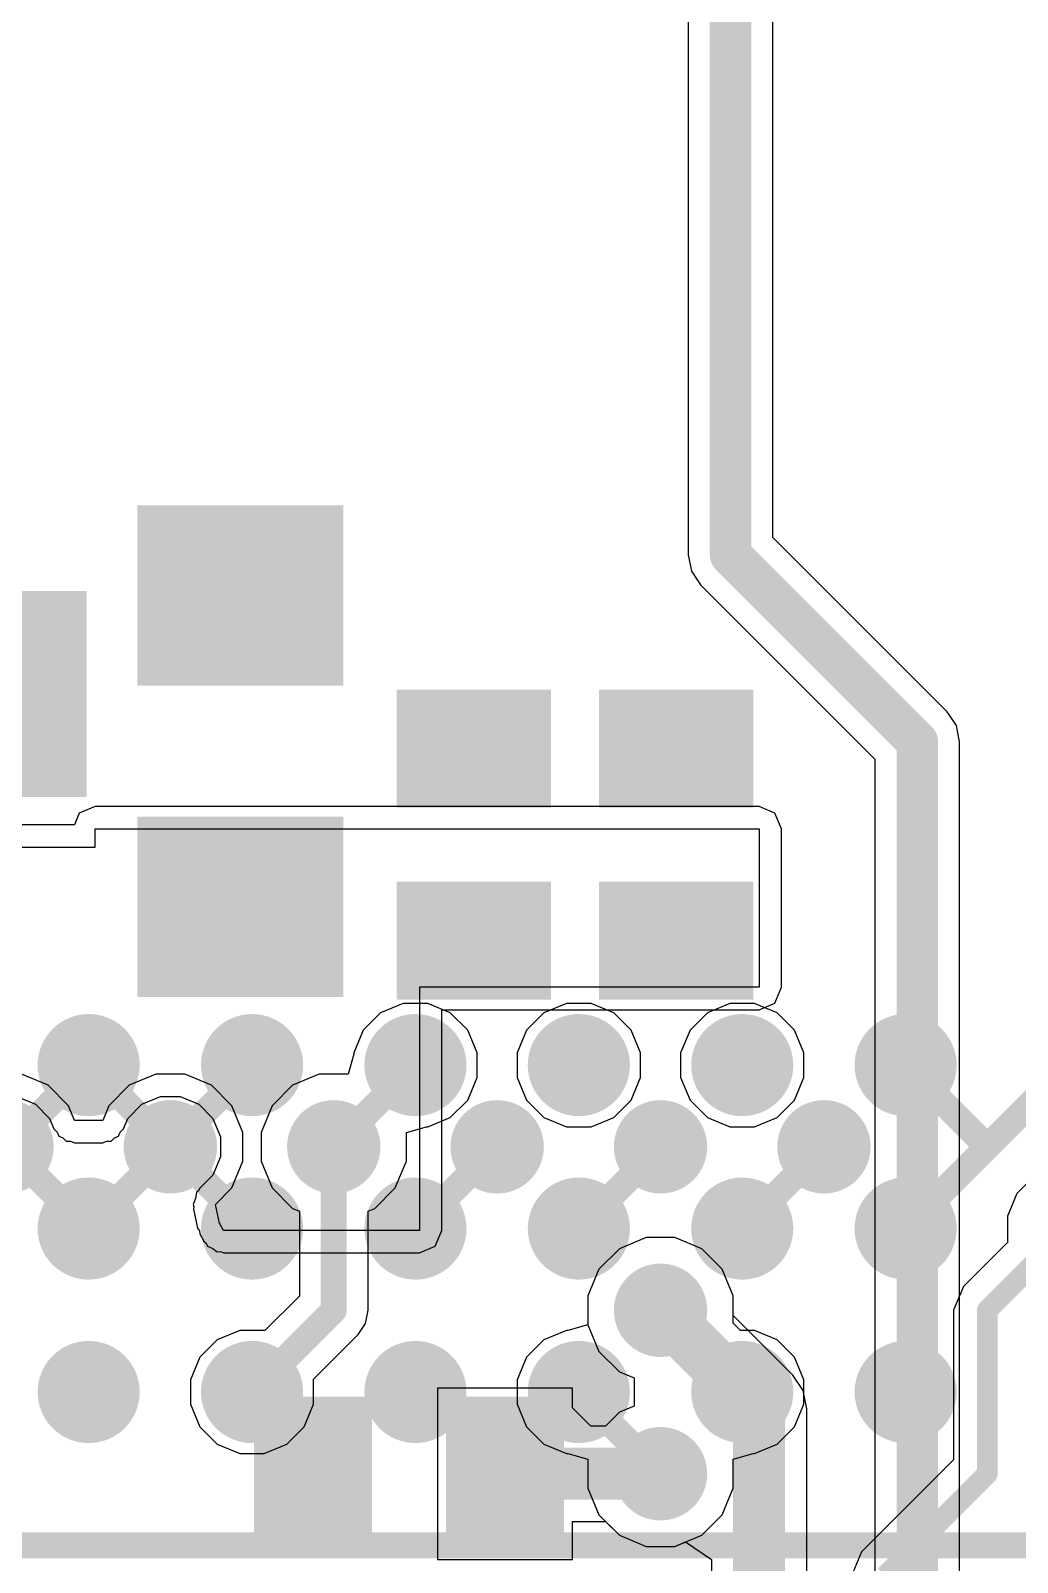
# Model space of a CAD drawing. Header units: millimetres. Extents: x -12 to 5428, y 0 to 5422.
# Drawn here: x 23.62 to 28.45, y 3.88 to 11.38 of the extents above; entities that cross this region are included whole.
import ezdxf

# ---------------------------------------------------------------- set-up
doc = ezdxf.new("R2010")
doc.units = ezdxf.units.MM
for name, color, linetype in [('BottomLayer', 5, 'Continuous'), ('BottomPaste', 16, 'Continuous'), ('BottomSolder', 6, 'Continuous'), ('TopLayer', 1, 'Continuous'), ('TopOverlay', 2, 'Continuous'), ('TopPaste', 8, 'Continuous'), ('TopSolder', 216, 'Continuous'), ('ViaHoleLayer', 16, 'Continuous')]:
    doc.layers.add(name, color=color, linetype=linetype)

# ---------------------------------------------------------------- blocks, each defined once
blk = doc.blocks.new('180_FCBGA__15X15__2')
at = {"layer": 'TopLayer'}
h = blk.add_hatch(color=1, dxfattribs=at)
edge = h.paths.add_edge_path()
edge.add_arc((-1.2, 6.8), 0.2, 0, 360)
h = blk.add_hatch(color=1, dxfattribs=at)
edge = h.paths.add_edge_path()
edge.add_arc((-0.4, 6.8), 0.2, 0, 360)
h = blk.add_hatch(color=1, dxfattribs=at)
edge = h.paths.add_edge_path()
edge.add_arc((0.4, 6.8), 0.2, 0, 360)
h = blk.add_hatch(color=1, dxfattribs=at)
edge = h.paths.add_edge_path()
edge.add_arc((1.2, 6.8), 0.2, 0, 360)
h = blk.add_hatch(color=1, dxfattribs=at)
edge = h.paths.add_edge_path()
edge.add_arc((2, 6.8), 0.2, 0, 360)
h = blk.add_hatch(color=1, dxfattribs=at)
edge = h.paths.add_edge_path()
edge.add_arc((2.8, 6.8), 0.2, 0, 360)
h = blk.add_hatch(color=1, dxfattribs=at)
edge = h.paths.add_edge_path()
edge.add_arc((-1.2, 6), 0.2, 0, 360)
h = blk.add_hatch(color=1, dxfattribs=at)
edge = h.paths.add_edge_path()
edge.add_arc((-0.4, 6), 0.2, 0, 360)
h = blk.add_hatch(color=1, dxfattribs=at)
edge = h.paths.add_edge_path()
edge.add_arc((0.4, 6), 0.2, 0, 360)
h = blk.add_hatch(color=1, dxfattribs=at)
edge = h.paths.add_edge_path()
edge.add_arc((1.2, 6), 0.2, 0, 360)
h = blk.add_hatch(color=1, dxfattribs=at)
edge = h.paths.add_edge_path()
edge.add_arc((2, 6), 0.2, 0, 360)
h = blk.add_hatch(color=1, dxfattribs=at)
edge = h.paths.add_edge_path()
edge.add_arc((2.8, 6), 0.2, 0, 360)
h = blk.add_hatch(color=1, dxfattribs=at)
edge = h.paths.add_edge_path()
edge.add_arc((-1.2, 5.2), 0.2, 0, 360)
h = blk.add_hatch(color=1, dxfattribs=at)
edge = h.paths.add_edge_path()
edge.add_arc((-0.4, 5.2), 0.2, 0, 360)
h = blk.add_hatch(color=1, dxfattribs=at)
edge = h.paths.add_edge_path()
edge.add_arc((0.4, 5.2), 0.2, 0, 360)
h = blk.add_hatch(color=1, dxfattribs=at)
edge = h.paths.add_edge_path()
edge.add_arc((1.2, 5.2), 0.2, 0, 360)
h = blk.add_hatch(color=1, dxfattribs=at)
edge = h.paths.add_edge_path()
edge.add_arc((2, 5.2), 0.2, 0, 360)
h = blk.add_hatch(color=1, dxfattribs=at)
edge = h.paths.add_edge_path()
edge.add_arc((2.8, 5.2), 0.2, 0, 360)
at = {"layer": 'TopPaste'}
h = blk.add_hatch(color=8, dxfattribs=at)
edge = h.paths.add_edge_path()
edge.add_arc((-1.2, 6.8), 0.2, 0, 360)
h = blk.add_hatch(color=8, dxfattribs=at)
edge = h.paths.add_edge_path()
edge.add_arc((-0.4, 6.8), 0.2, 0, 360)
h = blk.add_hatch(color=8, dxfattribs=at)
edge = h.paths.add_edge_path()
edge.add_arc((0.4, 6.8), 0.2, 0, 360)
h = blk.add_hatch(color=8, dxfattribs=at)
edge = h.paths.add_edge_path()
edge.add_arc((1.2, 6.8), 0.2, 0, 360)
h = blk.add_hatch(color=8, dxfattribs=at)
edge = h.paths.add_edge_path()
edge.add_arc((2, 6.8), 0.2, 0, 360)
h = blk.add_hatch(color=8, dxfattribs=at)
edge = h.paths.add_edge_path()
edge.add_arc((2.8, 6.8), 0.2, 0, 360)
h = blk.add_hatch(color=8, dxfattribs=at)
edge = h.paths.add_edge_path()
edge.add_arc((-1.2, 6), 0.2, 0, 360)
h = blk.add_hatch(color=8, dxfattribs=at)
edge = h.paths.add_edge_path()
edge.add_arc((-0.4, 6), 0.2, 0, 360)
h = blk.add_hatch(color=8, dxfattribs=at)
edge = h.paths.add_edge_path()
edge.add_arc((0.4, 6), 0.2, 0, 360)
h = blk.add_hatch(color=8, dxfattribs=at)
edge = h.paths.add_edge_path()
edge.add_arc((1.2, 6), 0.2, 0, 360)
h = blk.add_hatch(color=8, dxfattribs=at)
edge = h.paths.add_edge_path()
edge.add_arc((2, 6), 0.2, 0, 360)
h = blk.add_hatch(color=8, dxfattribs=at)
edge = h.paths.add_edge_path()
edge.add_arc((2.8, 6), 0.2, 0, 360)
h = blk.add_hatch(color=8, dxfattribs=at)
edge = h.paths.add_edge_path()
edge.add_arc((-1.2, 5.2), 0.2, 0, 360)
h = blk.add_hatch(color=8, dxfattribs=at)
edge = h.paths.add_edge_path()
edge.add_arc((-0.4, 5.2), 0.2, 0, 360)
h = blk.add_hatch(color=8, dxfattribs=at)
edge = h.paths.add_edge_path()
edge.add_arc((0.4, 5.2), 0.2, 0, 360)
h = blk.add_hatch(color=8, dxfattribs=at)
edge = h.paths.add_edge_path()
edge.add_arc((1.2, 5.2), 0.2, 0, 360)
h = blk.add_hatch(color=8, dxfattribs=at)
edge = h.paths.add_edge_path()
edge.add_arc((2, 5.2), 0.2, 0, 360)
h = blk.add_hatch(color=8, dxfattribs=at)
edge = h.paths.add_edge_path()
edge.add_arc((2.8, 5.2), 0.2, 0, 360)
at = {"layer": 'TopOverlay', "const_width": 0.127}
blk.add_lwpolyline([(7.55, 7.55), (-7.55, 7.55)], dxfattribs=at)
at = {"layer": 'TopSolder'}
for points, const_width in [([(-1.075, 6.8, 1), (-1.325, 6.8, 1)], 0.25), ([(-0.275, 6.8, 1), (-0.525, 6.8, 1)], 0.25), ([(0.525, 6.8, 1), (0.275, 6.8, 1)], 0.25), ([(1.325, 6.8, 1), (1.075, 6.8, 1)], 0.25), ([(2.125, 6.8, 1), (1.875, 6.8, 1)], 0.25), ([(2.925, 6.8, 1), (2.675, 6.8, 1)], 0.25), ([(-1.3875, 6.8, 1), (-1.2625, 6.8, 1)], 0.125), ([(-1.1375, 6.8, 1), (-1.0125, 6.8, 1)], 0.125), ([(-0.5875, 6.8, 1), (-0.4625, 6.8, 1)], 0.125), ([(-0.3375, 6.8, 1), (-0.2125, 6.8, 1)], 0.125), ([(0.2125, 6.8, 1), (0.3375, 6.8, 1)], 0.125), ([(0.4625, 6.8, 1), (0.5875, 6.8, 1)], 0.125), ([(1.0125, 6.8, 1), (1.1375, 6.8, 1)], 0.125), ([(1.2625, 6.8, 1), (1.3875, 6.8, 1)], 0.125), ([(1.8125, 6.8, 1), (1.9375, 6.8, 1)], 0.125), ([(2.0625, 6.8, 1), (2.1875, 6.8, 1)], 0.125), ([(2.6125, 6.8, 1), (2.7375, 6.8, 1)], 0.125), ([(2.8625, 6.8, 1), (2.9875, 6.8, 1)], 0.125), ([(-1.075, 6, 1), (-1.325, 6, 1)], 0.25), ([(-0.275, 6, 1), (-0.525, 6, 1)], 0.25), ([(0.525, 6, 1), (0.275, 6, 1)], 0.25), ([(1.325, 6, 1), (1.075, 6, 1)], 0.25), ([(2.125, 6, 1), (1.875, 6, 1)], 0.25), ([(2.925, 6, 1), (2.675, 6, 1)], 0.25), ([(-1.3875, 6, 1), (-1.2625, 6, 1)], 0.125), ([(-1.1375, 6, 1), (-1.0125, 6, 1)], 0.125), ([(-0.5875, 6, 1), (-0.4625, 6, 1)], 0.125), ([(-0.3375, 6, 1), (-0.2125, 6, 1)], 0.125), ([(0.2125, 6, 1), (0.3375, 6, 1)], 0.125), ([(0.4625, 6, 1), (0.5875, 6, 1)], 0.125), ([(1.0125, 6, 1), (1.1375, 6, 1)], 0.125), ([(1.2625, 6, 1), (1.3875, 6, 1)], 0.125), ([(1.8125, 6, 1), (1.9375, 6, 1)], 0.125), ([(2.0625, 6, 1), (2.1875, 6, 1)], 0.125), ([(2.6125, 6, 1), (2.7375, 6, 1)], 0.125), ([(2.8625, 6, 1), (2.9875, 6, 1)], 0.125), ([(-1.075, 5.2, 1), (-1.325, 5.2, 1)], 0.25), ([(-0.275, 5.2, 1), (-0.525, 5.2, 1)], 0.25), ([(0.525, 5.2, 1), (0.275, 5.2, 1)], 0.25), ([(1.325, 5.2, 1), (1.075, 5.2, 1)], 0.25), ([(2.125, 5.2, 1), (1.875, 5.2, 1)], 0.25), ([(2.925, 5.2, 1), (2.675, 5.2, 1)], 0.25), ([(-1.3875, 5.2, 1), (-1.2625, 5.2, 1)], 0.125), ([(-1.1375, 5.2, 1), (-1.0125, 5.2, 1)], 0.125), ([(-0.5875, 5.2, 1), (-0.4625, 5.2, 1)], 0.125), ([(-0.3375, 5.2, 1), (-0.2125, 5.2, 1)], 0.125), ([(0.2125, 5.2, 1), (0.3375, 5.2, 1)], 0.125), ([(0.4625, 5.2, 1), (0.5875, 5.2, 1)], 0.125), ([(1.0125, 5.2, 1), (1.1375, 5.2, 1)], 0.125), ([(1.2625, 5.2, 1), (1.3875, 5.2, 1)], 0.125), ([(1.8125, 5.2, 1), (1.9375, 5.2, 1)], 0.125), ([(2.0625, 5.2, 1), (2.1875, 5.2, 1)], 0.125), ([(2.6125, 5.2, 1), (2.7375, 5.2, 1)], 0.125), ([(2.8625, 5.2, 1), (2.9875, 5.2, 1)], 0.125)]:
    blk.add_lwpolyline(points, format="xyb", close=True, dxfattribs=dict(at, const_width=const_width))
blk = doc.blocks.new('C___0402_B_152')
at = {"layer": 'BottomLayer'}
for points in [[(-0.2413, 0.3175), (-0.2413, -0.3175), (-0.6985, -0.3175), (-0.6985, 0.3175)], [(0.6985, 0.3175), (0.6985, -0.3175), (0.2413, -0.3175), (0.2413, 0.3175)]]:
    blk.add_hatch(color=5, dxfattribs=at).paths.add_polyline_path(points)
at = {"layer": 'BottomPaste'}
for points in [[(-0.2413, 0.3175), (-0.2413, -0.3175), (-0.6985, -0.3175), (-0.6985, 0.3175)], [(0.6985, 0.3175), (0.6985, -0.3175), (0.2413, -0.3175), (0.2413, 0.3175)]]:
    blk.add_hatch(color=16, dxfattribs=at).paths.add_polyline_path(points)
at = {"layer": 'BottomSolder'}
for points in [[(-0.1813, 0.3775), (-0.1813, -0.3775), (-0.7585, -0.3775), (-0.7585, 0.3775)], [(0.7585, 0.3775), (0.7585, -0.3775), (0.1813, -0.3775), (0.1813, 0.3775)]]:
    blk.add_hatch(color=6, dxfattribs=at).paths.add_polyline_path(points)
blk = doc.blocks.new('C___0402_B_153')
at = {"layer": 'BottomLayer'}
for points in [[(-0.2413, 0.3175), (-0.2413, -0.3175), (-0.6985, -0.3175), (-0.6985, 0.3175)], [(0.6985, 0.3175), (0.6985, -0.3175), (0.2413, -0.3175), (0.2413, 0.3175)]]:
    blk.add_hatch(color=5, dxfattribs=at).paths.add_polyline_path(points)
at = {"layer": 'BottomPaste'}
for points in [[(-0.2413, 0.3175), (-0.2413, -0.3175), (-0.6985, -0.3175), (-0.6985, 0.3175)], [(0.6985, 0.3175), (0.6985, -0.3175), (0.2413, -0.3175), (0.2413, 0.3175)]]:
    blk.add_hatch(color=16, dxfattribs=at).paths.add_polyline_path(points)
at = {"layer": 'BottomSolder'}
for points in [[(-0.1813, 0.3775), (-0.1813, -0.3775), (-0.7585, -0.3775), (-0.7585, 0.3775)], [(0.7585, 0.3775), (0.7585, -0.3775), (0.1813, -0.3775), (0.1813, 0.3775)]]:
    blk.add_hatch(color=6, dxfattribs=at).paths.add_polyline_path(points)
blk = doc.blocks.new('C___0603_B_154')
at = {"layer": 'BottomLayer'}
for points in [[(-1.143, -0.4445), (-1.143, 0.4445), (-0.381, 0.4445), (-0.381, -0.4445)], [(0.381, -0.4445), (0.381, 0.4445), (1.143, 0.4445), (1.143, -0.4445)]]:
    blk.add_hatch(color=5, dxfattribs=at).paths.add_polyline_path(points)
at = {"layer": 'BottomPaste'}
for points in [[(-1.143, -0.4445), (-1.143, 0.4445), (-0.381, 0.4445), (-0.381, -0.4445)], [(0.381, -0.4445), (0.381, 0.4445), (1.143, 0.4445), (1.143, -0.4445)]]:
    blk.add_hatch(color=16, dxfattribs=at).paths.add_polyline_path(points)
at = {"layer": 'BottomSolder'}
for points in [[(-1.203, -0.5045), (-1.203, 0.5045), (-0.321, 0.5045), (-0.321, -0.5045)], [(0.321, -0.5045), (0.321, 0.5045), (1.203, 0.5045), (1.203, -0.5045)]]:
    blk.add_hatch(color=6, dxfattribs=at).paths.add_polyline_path(points)
blk = doc.blocks.new('C___0603_B_165')
at = {"layer": 'BottomLayer'}
for points in [[(-1.143, -0.4445), (-1.143, 0.4445), (-0.381, 0.4445), (-0.381, -0.4445)], [(0.381, -0.4445), (0.381, 0.4445), (1.143, 0.4445), (1.143, -0.4445)]]:
    blk.add_hatch(color=5, dxfattribs=at).paths.add_polyline_path(points)
at = {"layer": 'BottomPaste'}
for points in [[(-1.143, -0.4445), (-1.143, 0.4445), (-0.381, 0.4445), (-0.381, -0.4445)], [(0.381, -0.4445), (0.381, 0.4445), (1.143, 0.4445), (1.143, -0.4445)]]:
    blk.add_hatch(color=16, dxfattribs=at).paths.add_polyline_path(points)
at = {"layer": 'BottomSolder'}
for points in [[(-1.203, -0.5045), (-1.203, 0.5045), (-0.321, 0.5045), (-0.321, -0.5045)], [(0.321, -0.5045), (0.321, 0.5045), (1.203, 0.5045), (1.203, -0.5045)]]:
    blk.add_hatch(color=6, dxfattribs=at).paths.add_polyline_path(points)
blk = doc.blocks.new('C___0402_B_172')
at = {"layer": 'BottomLayer'}
for points in [[(-0.2413, 0.3175), (-0.2413, -0.3175), (-0.6985, -0.3175), (-0.6985, 0.3175)], [(0.6985, 0.3175), (0.6985, -0.3175), (0.2413, -0.3175), (0.2413, 0.3175)]]:
    blk.add_hatch(color=5, dxfattribs=at).paths.add_polyline_path(points)
at = {"layer": 'BottomPaste'}
for points in [[(-0.2413, 0.3175), (-0.2413, -0.3175), (-0.6985, -0.3175), (-0.6985, 0.3175)], [(0.6985, 0.3175), (0.6985, -0.3175), (0.2413, -0.3175), (0.2413, 0.3175)]]:
    blk.add_hatch(color=16, dxfattribs=at).paths.add_polyline_path(points)
at = {"layer": 'BottomSolder'}
for points in [[(-0.1813, 0.3775), (-0.1813, -0.3775), (-0.7585, -0.3775), (-0.7585, 0.3775)], [(0.7585, 0.3775), (0.7585, -0.3775), (0.1813, -0.3775), (0.1813, 0.3775)]]:
    blk.add_hatch(color=6, dxfattribs=at).paths.add_polyline_path(points)

msp = doc.modelspace()

# ---------------------------------------------------------------- hatches: boundary and pattern name
at = {"layer": 'BottomLayer'}
h = msp.add_hatch(color=5, dxfattribs=at)
edge = h.paths.add_edge_path()
edge.add_arc((23.5072, 5.9128), 0.2286, 0, 360)
h = msp.add_hatch(color=5, dxfattribs=at)
edge = h.paths.add_edge_path()
edge.add_arc((24.3072, 5.9128), 0.2286, 0, 360)
h = msp.add_hatch(color=5, dxfattribs=at)
edge = h.paths.add_edge_path()
edge.add_arc((25.1072, 5.9128), 0.2286, 0, 360)
h = msp.add_hatch(color=5, dxfattribs=at)
edge = h.paths.add_edge_path()
edge.add_arc((25.9072, 5.9128), 0.2286, 0, 360)
h = msp.add_hatch(color=5, dxfattribs=at)
edge = h.paths.add_edge_path()
edge.add_arc((26.7072, 5.9128), 0.2286, 0, 360)
h = msp.add_hatch(color=5, dxfattribs=at)
edge = h.paths.add_edge_path()
edge.add_arc((27.5072, 5.9128), 0.2286, 0, 360)
h = msp.add_hatch(color=5, dxfattribs=at)
edge = h.paths.add_edge_path()
edge.add_arc((26.7072, 5.1128), 0.2286, 0, 360)
h = msp.add_hatch(color=5, dxfattribs=at)
edge = h.paths.add_edge_path()
edge.add_arc((26.7071, 4.3129), 0.2286, 0, 360)
at = {"layer": 'TopLayer'}
h = msp.add_hatch(color=1, dxfattribs=at)
edge = h.paths.add_edge_path()
edge.add_arc((23.5072, 5.9128), 0.2286, 0, 360)
h = msp.add_hatch(color=1, dxfattribs=at)
edge = h.paths.add_edge_path()
edge.add_arc((24.3072, 5.9128), 0.2286, 0, 360)
h = msp.add_hatch(color=1, dxfattribs=at)
edge = h.paths.add_edge_path()
edge.add_arc((25.1072, 5.9128), 0.2286, 0, 360)
h = msp.add_hatch(color=1, dxfattribs=at)
edge = h.paths.add_edge_path()
edge.add_arc((25.9072, 5.9128), 0.2286, 0, 360)
h = msp.add_hatch(color=1, dxfattribs=at)
edge = h.paths.add_edge_path()
edge.add_arc((26.7072, 5.9128), 0.2286, 0, 360)
h = msp.add_hatch(color=1, dxfattribs=at)
edge = h.paths.add_edge_path()
edge.add_arc((27.5072, 5.9128), 0.2286, 0, 360)
h = msp.add_hatch(color=1, dxfattribs=at)
edge = h.paths.add_edge_path()
edge.add_arc((26.7072, 5.1128), 0.2286, 0, 360)
h = msp.add_hatch(color=1, dxfattribs=at)
edge = h.paths.add_edge_path()
edge.add_arc((26.7071, 4.3129), 0.2286, 0, 360)
at = {"layer": 'ViaHoleLayer'}
h = msp.add_hatch(color=16, dxfattribs=at)
edge = h.paths.add_edge_path()
edge.add_arc((24.3072, 5.9128), 0.1016, 0, 360)
h = msp.add_hatch(color=16, dxfattribs=at)
edge = h.paths.add_edge_path()
edge.add_arc((25.1072, 5.9128), 0.1016, 0, 360)
h = msp.add_hatch(color=16, dxfattribs=at)
edge = h.paths.add_edge_path()
edge.add_arc((25.9072, 5.9128), 0.1016, 0, 360)
h = msp.add_hatch(color=16, dxfattribs=at)
edge = h.paths.add_edge_path()
edge.add_arc((26.7072, 5.9128), 0.1016, 0, 360)
h = msp.add_hatch(color=16, dxfattribs=at)
edge = h.paths.add_edge_path()
edge.add_arc((27.5072, 5.9128), 0.1016, 0, 360)
h = msp.add_hatch(color=16, dxfattribs=at)
edge = h.paths.add_edge_path()
edge.add_arc((26.7072, 5.1128), 0.1016, 0, 360)
h = msp.add_hatch(color=16, dxfattribs=at)
edge = h.paths.add_edge_path()
edge.add_arc((26.7071, 4.3129), 0.1016, 0, 360)

# ---------------------------------------------------------------- linework, layer by layer
at = {"layer": 'BottomLayer'}
for p, q in [((26.8428, 13.0163), (26.8428, 8.8099)), ((27.2572, 8.8957), (27.2572, 12.4082)), ((28.1109, 8.042), (27.2572, 8.8957)), ((26.8428, 8.8099), (26.8428, 8.8099)), ((26.8428, 8.8099), (26.8586, 8.7306)), ((26.8586, 8.7306), (26.9035, 8.6634)), ((26.9035, 8.6634), (27.7572, 7.8097)), ((28.1558, 7.9748), (28.1109, 8.042)), ((28.1109, 8.042), (28.1109, 8.042)), ((28.1716, 7.8955), (28.1558, 7.9748)), ((28.1716, 3.689), (28.1716, 7.8955)), ((28.1716, 7.8955), (28.1716, 7.8955)), ((27.7572, 7.8097), (27.7572, 3.7749)), ((23.9386, 7.5784), (23.8609, 7.5462)), ((27.1897, 7.5784), (23.9386, 7.5784)), ((27.2675, 7.5462), (27.1897, 7.5784)), ((23.8609, 7.5462), (23.8374, 7.4895)), ((27.2997, 7.4684), (27.2675, 7.5462)), ((23.8374, 7.4895), (23.0747, 7.4895)), ((23.9386, 7.3795), (23.9386, 7.4684)), ((23.9386, 7.4684), (27.1897, 7.4684)), ((27.1897, 7.4684), (27.1897, 6.6937)), ((27.2997, 6.6937), (27.2997, 7.4684)), ((22.9734, 7.3795), (23.9386, 7.3795)), ((27.1897, 6.6937), (25.5265, 6.6937)), ((25.5265, 6.6937), (25.5265, 5.5038)), ((27.2675, 6.6159), (27.2997, 6.6937)), ((27.1897, 6.5837), (27.2675, 6.6159)), ((25.6365, 5.5038), (25.6365, 6.5837)), ((25.6365, 6.5837), (27.1897, 6.5837)), ((23.7086, 6.2143), (23.5779, 6.2684)), ((24.2364, 6.2684), (24.1057, 6.2143)), ((24.3779, 6.2684), (24.2364, 6.2684)), ((24.5086, 6.2143), (24.3779, 6.2684)), ((23.556, 6.1584), (23.6463, 6.121)), ((23.8086, 6.1142), (23.7086, 6.2143)), ((24.1057, 6.2143), (24.0057, 6.1142)), ((24.168, 6.121), (24.2583, 6.1584)), ((24.2583, 6.1584), (24.356, 6.1584)), ((24.356, 6.1584), (24.4463, 6.121)), ((24.6086, 6.1142), (24.5086, 6.2143)), ((23.6463, 6.121), (23.7154, 6.0519)), ((23.8384, 6.0423), (23.8086, 6.1142)), ((24.0057, 6.1142), (23.9759, 6.0423)), ((24.0989, 6.0519), (24.168, 6.121)), ((24.4463, 6.121), (24.5154, 6.0519)), ((24.6628, 5.9835), (24.6086, 6.1142)), ((23.7154, 6.0519), (23.7368, 6.0002)), ((23.7368, 6.0002), (23.7523, 5.9847)), ((23.9759, 6.0423), (23.8384, 6.0423)), ((24.062, 5.9847), (24.0775, 6.0002)), ((24.0775, 6.0002), (24.0989, 6.0519)), ((24.5154, 6.0519), (24.5528, 5.9617)), ((23.7523, 5.9847), (23.7607, 5.9645)), ((23.7607, 5.9645), (23.7809, 5.9561)), ((23.7809, 5.9561), (23.7964, 5.9407)), ((23.7964, 5.9407), (23.8182, 5.9407)), ((23.8182, 5.9407), (23.8384, 5.9323)), ((23.8384, 5.9323), (23.9759, 5.9323)), ((23.9759, 5.9323), (23.9961, 5.9407)), ((23.9961, 5.9407), (24.018, 5.9407)), ((24.018, 5.9407), (24.0335, 5.9561)), ((24.0335, 5.9561), (24.0537, 5.9645)), ((24.0537, 5.9645), (24.062, 5.9847)), ((24.5528, 5.9617), (24.5528, 5.8639)), ((24.6628, 5.8421), (24.6628, 5.9835)), ((24.5528, 5.8639), (24.5154, 5.7737)), ((24.5154, 5.7737), (24.4503, 5.7086)), ((24.6086, 5.7114), (24.6628, 5.8421)), ((24.4503, 5.7086), (24.4457, 5.6973)), ((24.5281, 5.6308), (24.6086, 5.7114)), ((24.4301, 5.6596), (24.4181, 5.6308)), ((24.4181, 5.6308), (24.4228, 5.6195)), ((24.4356, 5.6903), (24.4301, 5.6596)), ((24.4457, 5.6973), (24.4356, 5.6903)), ((24.5481, 5.5387), (24.5281, 5.6308)), ((24.4228, 5.6195), (24.4206, 5.6075)), ((24.4206, 5.6075), (24.4406, 5.5153)), ((24.4406, 5.5153), (24.4498, 5.5021)), ((24.4498, 5.5021), (24.4515, 5.4862)), ((24.4515, 5.4862), (24.4704, 5.4513)), ((24.567, 5.5038), (24.5481, 5.5387)), ((25.5265, 5.5038), (24.567, 5.5038)), ((25.6043, 5.4261), (25.6365, 5.5038)), ((24.4704, 5.4513), (24.483, 5.4411)), ((24.483, 5.4411), (24.4893, 5.4261)), ((24.4893, 5.4261), (24.5146, 5.4156)), ((24.5146, 5.4156), (24.5358, 5.3984)), ((24.5358, 5.3984), (24.552, 5.4001)), ((24.552, 5.4001), (24.567, 5.3939)), ((25.5265, 5.3939), (25.6043, 5.4261)), ((26.5058, 5.4143), (26.4058, 5.3142)), ((26.6365, 5.4684), (26.5058, 5.4143)), ((26.778, 5.4684), (26.6365, 5.4684)), ((26.9087, 5.4143), (26.778, 5.4684)), ((27.0087, 5.3142), (26.9087, 5.4143)), ((24.567, 5.3939), (25.5265, 5.3939)), ((26.4058, 5.3142), (26.3516, 5.1835)), ((27.0628, 5.1835), (27.0087, 5.3142)), ((26.3516, 5.1835), (26.3516, 5.0421)), ((27.0628, 5.0868), (27.0628, 5.1835)), ((26.3516, 5.0421), (26.4058, 4.9114)), ((27.3545, 4.7951), (27.0628, 5.0868)), ((26.4058, 4.9114), (26.5058, 4.8113)), ((26.5058, 4.8113), (26.5776, 4.7816)), ((26.2756, 4.7319), (25.6152, 4.7319)), ((25.6152, 4.7319), (25.6152, 3.8937)), ((26.2756, 4.6357), (26.2756, 4.7319)), ((26.5776, 4.7816), (26.5776, 4.6441)), ((27.4051, 4.7195), (27.3545, 4.7951)), ((27.4228, 4.6303), (27.4051, 4.7195)), ((26.3654, 4.5459), (26.2756, 4.6357)), ((26.5057, 4.6143), (26.4373, 4.5459)), ((26.5776, 4.6441), (26.5057, 4.6143)), ((27.4228, 3.62), (27.4228, 4.6303)), ((26.4373, 4.5459), (26.3654, 4.5459)), ((26.2756, 4.0797), (26.4373, 4.0798)), ((26.2756, 3.8937), (26.2756, 4.0797)), ((26.4373, 4.0798), (26.5057, 4.0114)), ((26.5057, 4.0114), (26.6364, 3.9573)), ((26.7779, 3.9573), (26.8296, 3.9787)), ((26.8296, 3.9787), (26.9566, 3.8938)), ((26.6364, 3.9573), (26.7779, 3.9573)), ((25.6152, 3.8937), (26.2756, 3.8937)), ((26.9566, 3.8938), (26.9566, 3.5674))]:
    msp.add_line(p, q, dxfattribs=at)
for points, const_width in [([(27.05, 8.8099), (27.05, 13.0164)], 0.2032), ([(27.05, 8.8099), (27.9644, 7.8955)], 0.2032), ([(27.9644, 3.689), (27.9644, 7.8955)], 0.2032), ([(26.7072, 5.1128), (27.1897, 4.6303)], 0.254), ([(27.1897, 3.4709), (27.1897, 4.6303)], 0.254), ([(26.047, 4.3128), (26.7071, 4.3129)], 0.254)]:
    msp.add_lwpolyline(points, dxfattribs=dict(at, const_width=const_width))
for points, const_width in [([(26.9992, 8.8099, 1), (27.1008, 8.8099, 1)], 0.1016), ([(26.9992, 8.8099, 1), (27.1008, 8.8099, 1)], 0.1016), ([(27.9136, 7.8955, 1), (28.0152, 7.8955, 1)], 0.1016), ([(27.9136, 7.8955, 1), (28.0152, 7.8955, 1)], 0.1016), ([(26.6437, 5.1128, 1), (26.7707, 5.1128, 1)], 0.127), ([(27.1262, 4.6303, 1), (27.2532, 4.6303, 1)], 0.127), ([(27.1262, 4.6303, 1), (27.2532, 4.6303, 1)], 0.127), ([(25.9835, 4.3128, 1), (26.1105, 4.3128, 1)], 0.127), ([(26.6436, 4.3129, 1), (26.7706, 4.3129, 1)], 0.127)]:
    msp.add_lwpolyline(points, format="xyb", close=True, dxfattribs=dict(at, const_width=const_width))
at = {"layer": 'TopLayer'}
for p, q in [((25.4472, 6.6144), (25.3364, 6.5685)), ((25.5672, 6.6144), (25.4472, 6.6144)), ((25.678, 6.5685), (25.5672, 6.6144)), ((26.2472, 6.6144), (26.1364, 6.5685)), ((26.3672, 6.6144), (26.2472, 6.6144)), ((26.478, 6.5685), (26.3672, 6.6144)), ((27.0472, 6.6144), (26.9364, 6.5685)), ((27.1672, 6.6144), (27.0472, 6.6144)), ((27.278, 6.5685), (27.1672, 6.6144)), ((25.3364, 6.5685), (25.2515, 6.4836)), ((25.7629, 6.4836), (25.678, 6.5685)), ((26.1364, 6.5685), (26.0515, 6.4836)), ((26.5629, 6.4836), (26.478, 6.5685)), ((26.9364, 6.5685), (26.8515, 6.4836)), ((27.3629, 6.4836), (27.278, 6.5685)), ((25.2515, 6.4836), (25.2056, 6.3728)), ((25.8088, 6.3728), (25.7629, 6.4836)), ((26.0515, 6.4836), (26.0056, 6.3728)), ((26.6088, 6.3728), (26.5629, 6.4836)), ((26.8515, 6.4836), (26.8056, 6.3728)), ((27.4088, 6.3728), (27.3629, 6.4836)), ((25.2056, 6.3728), (25.2056, 6.3667)), ((25.8088, 6.2528), (25.8088, 6.3728)), ((26.0056, 6.3728), (26.0056, 6.2528)), ((26.6088, 6.2528), (26.6088, 6.3728)), ((26.8056, 6.3728), (26.8056, 6.2528)), ((27.4088, 6.2528), (27.4088, 6.3728)), ((25.2056, 6.3667), (25.1779, 6.2684)), ((25.0364, 6.2684), (24.9057, 6.2143)), ((25.1779, 6.2684), (25.0364, 6.2684)), ((25.7629, 6.1419), (25.8088, 6.2528)), ((26.0056, 6.2528), (26.0515, 6.1419)), ((26.5629, 6.1419), (26.6088, 6.2528)), ((26.8056, 6.2528), (26.8515, 6.1419)), ((27.3629, 6.1419), (27.4088, 6.2528)), ((24.9057, 6.2143), (24.8057, 6.1142)), ((24.8057, 6.1142), (24.7516, 5.9835)), ((25.678, 6.0571), (25.7629, 6.1419)), ((26.0515, 6.1419), (26.1364, 6.0571)), ((26.478, 6.0571), (26.5629, 6.1419)), ((26.8515, 6.1419), (26.9364, 6.0571)), ((27.278, 6.0571), (27.3629, 6.1419)), ((25.4628, 5.9835), (25.5611, 6.0112)), ((25.5611, 6.0112), (25.5672, 6.0112)), ((25.5672, 6.0112), (25.678, 6.0571)), ((26.1364, 6.0571), (26.2472, 6.0112)), ((26.2472, 6.0112), (26.3672, 6.0112)), ((26.3672, 6.0112), (26.478, 6.0571)), ((26.9364, 6.0571), (27.0472, 6.0112)), ((27.0472, 6.0112), (27.1672, 6.0112)), ((27.1672, 6.0112), (27.278, 6.0571)), ((24.7516, 5.9835), (24.7516, 5.8421)), ((25.4628, 5.8421), (25.4628, 5.9835)), ((24.7516, 5.8421), (24.8057, 5.7114)), ((25.4086, 5.7114), (25.4628, 5.8421)), ((24.8057, 5.7114), (24.9057, 5.6113)), ((25.3086, 5.6113), (25.4086, 5.7114)), ((28.5364, 5.7685), (28.4515, 5.6836)), ((28.4515, 5.6836), (28.4056, 5.5728)), ((24.9057, 5.6113), (24.9388, 5.5976)), ((24.9388, 5.5976), (24.9388, 5.1825)), ((25.2755, 5.5976), (25.3086, 5.6113)), ((25.2755, 5.1128), (25.2755, 5.5976)), ((28.4056, 5.5728), (28.4056, 5.4528)), ((26.5058, 5.4143), (26.4058, 5.3142)), ((26.6365, 5.4684), (26.5058, 5.4143)), ((26.778, 5.4684), (26.6365, 5.4684)), ((26.9087, 5.4143), (26.778, 5.4684)), ((27.0087, 5.3142), (26.9087, 5.4143)), ((28.408, 5.4469), (28.1906, 5.2294)), ((28.4056, 5.4528), (28.408, 5.4469)), ((26.4058, 5.3142), (26.3516, 5.1835)), ((27.0628, 5.1835), (27.0087, 5.3142)), ((24.9388, 5.1825), (24.7697, 5.0134)), ((26.3516, 5.1835), (26.3516, 5.0421)), ((27.0628, 5.0502), (27.0628, 5.1835)), ((28.1906, 5.2294), (28.1423, 5.1128)), ((25.2627, 5.0484), (25.2755, 5.1128)), ((28.1423, 5.1128), (28.1423, 4.3811)), ((25.2262, 4.9938), (25.2627, 5.0484)), ((26.3516, 5.0421), (26.2533, 5.0144)), ((27.0986, 5.0144), (27.0628, 5.0502)), ((24.5364, 4.9685), (24.4515, 4.8836)), ((24.6472, 5.0144), (24.5364, 4.9685)), ((24.7672, 5.0144), (24.6472, 5.0144)), ((24.7697, 5.0134), (24.7672, 5.0144)), ((25.0077, 4.7753), (25.2262, 4.9938)), ((26.1364, 4.9685), (26.0515, 4.8836)), ((26.2472, 5.0144), (26.1364, 4.9685)), ((26.2533, 5.0144), (26.2472, 5.0144)), ((27.1672, 5.0144), (27.0986, 5.0144)), ((27.278, 4.9685), (27.1672, 5.0144)), ((27.3629, 4.8836), (27.278, 4.9685)), ((24.4515, 4.8836), (24.4056, 4.7728)), ((26.0515, 4.8836), (26.0056, 4.7728)), ((27.4088, 4.7728), (27.3629, 4.8836)), ((24.4056, 4.7728), (24.4056, 4.6528)), ((25.0088, 4.7728), (25.0077, 4.7753)), ((25.0088, 4.6528), (25.0088, 4.7728)), ((26.0056, 4.7728), (26.0056, 4.6528)), ((27.4088, 4.6528), (27.4088, 4.7728)), ((24.4056, 4.6528), (24.4515, 4.5419)), ((24.9629, 4.5419), (25.0088, 4.6528)), ((26.0056, 4.6528), (26.0515, 4.5419)), ((27.3629, 4.5419), (27.4088, 4.6528)), ((24.4515, 4.5419), (24.5364, 4.4571)), ((24.878, 4.4571), (24.9629, 4.5419)), ((26.0515, 4.5419), (26.1364, 4.4571)), ((27.278, 4.4571), (27.3629, 4.5419)), ((24.5364, 4.4571), (24.6472, 4.4112)), ((24.7672, 4.4112), (24.878, 4.4571)), ((26.1364, 4.4571), (26.2472, 4.4112)), ((27.1672, 4.4112), (27.278, 4.4571)), ((24.6472, 4.4112), (24.7672, 4.4112)), ((26.2472, 4.4112), (26.2534, 4.4112)), ((26.2534, 4.4112), (26.3515, 4.3836)), ((26.3515, 4.3836), (26.3515, 4.2421)), ((27.0627, 4.3836), (27.1611, 4.4112)), ((27.0627, 4.2421), (27.0627, 4.3836)), ((27.1611, 4.4112), (27.1672, 4.4112)), ((28.1423, 4.3811), (27.6913, 3.9301)), ((26.3515, 4.2421), (26.4057, 4.1114)), ((27.0086, 4.1114), (27.0627, 4.2421)), ((26.4057, 4.1114), (26.5057, 4.0114)), ((26.9086, 4.0114), (27.0086, 4.1114)), ((26.5057, 4.0114), (26.6364, 3.9573)), ((26.7779, 3.9573), (26.9086, 4.0114)), ((26.6364, 3.9573), (26.7779, 3.9573)), ((27.6913, 3.9301), (27.6429, 3.8135))]:
    msp.add_line(p, q, dxfattribs=at)
for points, const_width in [([(23.5072, 5.9128), (23.9072, 6.3128)], 0.127), ([(23.9072, 6.3128), (24.3072, 5.9128)], 0.127), ([(24.3072, 5.9128), (24.7072, 6.3128)], 0.127), ([(25.1072, 5.9128), (25.5072, 6.3128)], 0.127), ([(27.9072, 6.3128), (28.3072, 5.9128)], 0.127), ([(28.3072, 5.9128), (28.7072, 6.3128)], 0.127), ([(23.5072, 5.9128), (23.9072, 5.5128)], 0.127), ([(23.9072, 5.5128), (24.3072, 5.9128)], 0.127), ([(24.3072, 5.9128), (24.7072, 5.5128)], 0.127), ([(25.1072, 5.1128), (25.1072, 5.9128)], 0.127), ([(25.5072, 5.5128), (25.9072, 5.9128)], 0.127), ([(26.3072, 5.5128), (26.7072, 5.9128)], 0.127), ([(27.1072, 5.5128), (27.5072, 5.9128)], 0.127), ([(27.9072, 5.5128), (28.3072, 5.9128)], 0.127), ([(28.3072, 5.1128), (28.7072, 5.5128)], 0.1016), ([(24.7072, 4.7128), (25.1072, 5.1128)], 0.127), ([(26.7072, 5.1128), (27.1072, 4.7128)], 0.2032), ([(28.3072, 4.3128), (28.3072, 5.1128)], 0.1016), ([(26.3072, 4.7128), (26.7071, 4.3129)], 0.127), ([(27.8079, 3.8135), (28.3072, 4.3128)], 0.1016)]:
    msp.add_lwpolyline(points, dxfattribs=dict(at, const_width=const_width))
for points, const_width in [([(23.8754, 6.3128, 1), (23.9389, 6.3128, 1)], 0.0635), ([(23.8754, 6.3128, 1), (23.9389, 6.3128, 1)], 0.0635), ([(24.6754, 6.3128, 1), (24.7389, 6.3128, 1)], 0.0635), ([(25.4754, 6.3128, 1), (25.5389, 6.3128, 1)], 0.0635), ([(27.8755, 6.3128, 1), (27.939, 6.3128, 1)], 0.0635), ([(24.2754, 5.9128, 1), (24.3389, 5.9128, 1)], 0.0635), ([(24.2754, 5.9128, 1), (24.3389, 5.9128, 1)], 0.0635), ([(24.2754, 5.9128, 1), (24.3389, 5.9128, 1)], 0.0635), ([(24.2754, 5.9128, 1), (24.3389, 5.9128, 1)], 0.0635), ([(25.0754, 5.9128, 1), (25.1389, 5.9128, 1)], 0.0635), ([(25.0754, 5.9128, 1), (25.1389, 5.9128, 1)], 0.0635), ([(25.8755, 5.9128, 1), (25.939, 5.9128, 1)], 0.0635), ([(26.6755, 5.9128, 1), (26.739, 5.9128, 1)], 0.0635), ([(27.4755, 5.9128, 1), (27.539, 5.9128, 1)], 0.0635), ([(28.2755, 5.9128, 1), (28.339, 5.9128, 1)], 0.0635), ([(28.2755, 5.9128, 1), (28.339, 5.9128, 1)], 0.0635), ([(28.2755, 5.9128, 1), (28.339, 5.9128, 1)], 0.0635), ([(23.8754, 5.5128, 1), (23.9389, 5.5128, 1)], 0.0635), ([(23.8754, 5.5128, 1), (23.9389, 5.5128, 1)], 0.0635), ([(24.6754, 5.5128, 1), (24.7389, 5.5128, 1)], 0.0635), ([(25.4755, 5.5128, 1), (25.539, 5.5128, 1)], 0.0635), ([(26.2755, 5.5128, 1), (26.339, 5.5128, 1)], 0.0635), ([(27.0755, 5.5128, 1), (27.139, 5.5128, 1)], 0.0635), ([(27.8755, 5.5128, 1), (27.939, 5.5128, 1)], 0.0635), ([(25.0754, 5.1128, 1), (25.1389, 5.1128, 1)], 0.0635), ([(25.0754, 5.1128, 1), (25.1389, 5.1128, 1)], 0.0635), ([(26.6564, 5.1128, 1), (26.758, 5.1128, 1)], 0.1016), ([(28.2818, 5.1128, 1), (28.3326, 5.1128, 1)], 0.0508), ([(28.2818, 5.1128, 1), (28.3326, 5.1128, 1)], 0.0508), ([(27.0564, 4.7128, 1), (27.158, 4.7128, 1)], 0.1016), ([(24.6754, 4.7128, 1), (24.7389, 4.7128, 1)], 0.0635), ([(26.2755, 4.7128, 1), (26.339, 4.7128, 1)], 0.0635), ([(26.6754, 4.3129, 1), (26.7389, 4.3129, 1)], 0.0635), ([(28.2818, 4.3128, 1), (28.3326, 4.3128, 1)], 0.0508), ([(28.2818, 4.3128, 1), (28.3326, 4.3128, 1)], 0.0508)]:
    msp.add_lwpolyline(points, format="xyb", close=True, dxfattribs=dict(at, const_width=const_width))

# ---------------------------------------------------------------- block references
for name, p, rotation in [('180_FCBGA__15X15__2', (26.7072, 11.5128), 180), ('C___0603_B_154', (24.6498, 7.8494), 270), ('C___0603_B_165', (22.694, 8.1288), 180), ('C___0402_B_153', (25.7928, 7.3922), 270), ('C___0402_B_152', (26.7834, 7.3922), 270)]:
    msp.add_blockref(name, p, dxfattribs=dict(rotation=rotation))
msp.add_blockref('C___0402_B_172', (25.4755, 4.3128))

doc.saveas('drawing.dxf')
